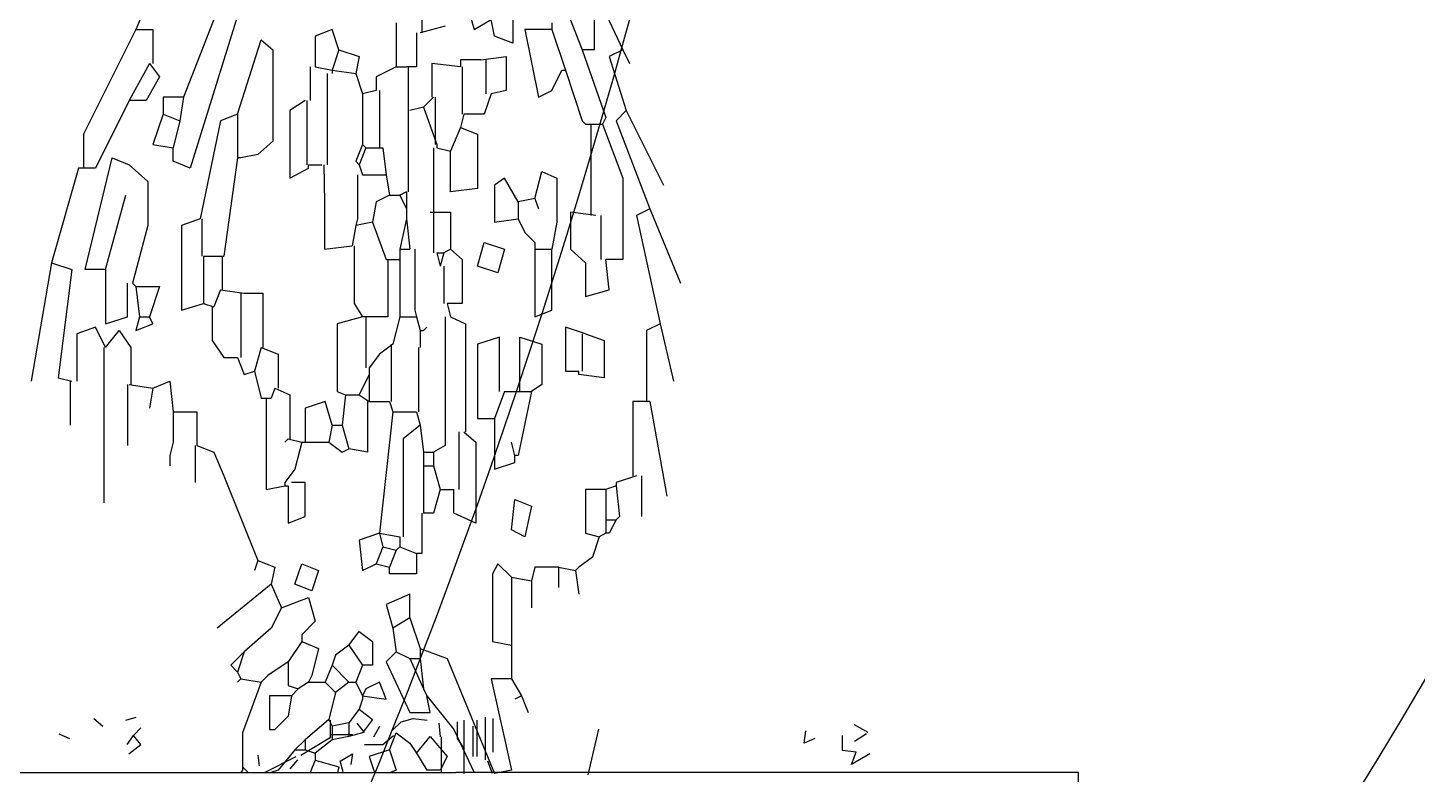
# Model space of a CAD drawing. Header units: inches. Extents: x 242965 to 445791, y 236206 to 423703.
# Drawn here: x 347921.2 to 348033.3, y 354040.1 to 354100.4 of the extents above; entities that cross this region are included whole.
import ezdxf

# ---------------------------------------------------------------- set-up
doc = ezdxf.new("R2010")
doc.units = ezdxf.units.IN
doc.header["$MEASUREMENT"] = 0
doc.layers.add('9', color=251, linetype='Continuous', lineweight=13)
doc.layers.add('NOITHAT', color=8, linetype='Continuous')

# ---------------------------------------------------------------- blocks, each defined once
blk = doc.blocks.new('A$C21B80CA2')
at = {"layer": 'NOITHAT', "linetype": 'Continuous'}
for p, q in [((500.61, 1170.28), (500.61, 1166.19)), ((503.75, 1170.28), (504.84, 1166.46)), ((478.91, 1169.74), (477.54, 1166.46)), ((514.4, 1170.01), (516.85, 1164.82)), ((507.98, 1168.37), (507.98, 1165.37)), ((483.82, 1167.28), (481.37, 1161)), ((485.73, 1167.56), (481.91, 1155.27)), ((498.56, 1167.01), (498.56, 1163.46)), ((504.84, 1166.46), (506.21, 1167.28)), ((506.48, 1165.92), (506.21, 1167.28)), ((511.12, 1167.01), (511.12, 1166.46)), ((512.49, 1167.56), (513.58, 1164.82)), ((514.54, 1167.83), (514.54, 1164.82)), ((477.54, 1166.46), (473.31, 1158)), ((477.54, 1166.46), (478.91, 1166.46)), ((478.91, 1166.46), (478.91, 1163.73)), ((485.73, 1159.64), (487.64, 1165.64)), ((487.64, 1165.64), (488.6, 1164.82)), ((493.38, 1166.46), (492.01, 1165.92)), ((492.01, 1165.92), (492.01, 1163.46)), ((493.92, 1164.82), (493.38, 1166.46)), ((500.2, 1166.19), (500.2, 1163.46)), ((502.52, 1166.74), (500.48, 1166.19)), ((507.98, 1165.37), (506.48, 1165.92)), ((508.94, 1166.46), (510.03, 1161)), ((511.12, 1166.46), (508.94, 1166.46)), ((511.12, 1166.46), (512.21, 1163.19)), ((488.6, 1164.82), (488.6, 1157.45)), ((493.92, 1164.82), (493.38, 1163.19)), ((493.92, 1164.82), (495.56, 1164.28)), ((514.54, 1164.82), (513.58, 1164.82)), ((513.58, 1164.82), (515.49, 1159.36)), ((516.85, 1164.82), (515.76, 1164.28)), ((516.85, 1164.82), (517.4, 1163.73)), ((478.63, 1163.73), (477, 1160.73)), ((478.63, 1163.73), (479.45, 1162.64)), ((491.6, 1163.46), (491.6, 1160.73)), ((492.01, 1163.46), (493.38, 1163.19)), ((495.56, 1164.28), (495.29, 1162.91)), ((498.56, 1163.46), (496.93, 1162.64)), ((498.56, 1163.46), (499.38, 1163.46)), ((500.2, 1163.46), (499.38, 1163.46)), ((499.52, 1163.46), (499.52, 1159.91)), ((501.43, 1163.73), (501.43, 1161)), ((503.75, 1163.46), (501.43, 1163.73)), ((503.75, 1164.01), (503.75, 1163.46)), ((505.39, 1164.01), (503.75, 1164.01)), ((503.89, 1163.46), (503.89, 1159.64)), ((505.39, 1164.01), (507.44, 1164.28)), ((505.8, 1164.01), (505.8, 1161.27)), ((507.44, 1164.28), (507.44, 1161.55)), ((515.76, 1164.28), (517.13, 1159.91)), ((479.45, 1162.64), (478.36, 1160.73)), ((492.97, 1162.91), (492.97, 1155.54)), ((493.38, 1163.19), (493.38, 1162.91)), ((493.38, 1163.19), (495.29, 1162.91)), ((495.29, 1162.91), (495.83, 1161.27)), ((496.93, 1162.64), (496.93, 1161.55)), ((511.12, 1161.55), (511.94, 1163.19)), ((511.94, 1163.19), (512.21, 1163.19)), ((512.21, 1163.19), (513.58, 1159.09)), ((496.93, 1161.55), (495.83, 1161.27)), ((495.83, 1161.27), (495.83, 1157.18)), ((497.2, 1161.55), (497.2, 1156.91)), ((506.21, 1161.27), (505.66, 1159.64)), ((507.44, 1161.55), (506.21, 1161.27)), ((510.03, 1161), (511.12, 1161.55)), ((477, 1160.73), (474.27, 1155.27)), ((478.36, 1160.73), (477, 1160.73)), ((479.73, 1161), (479.73, 1159.64)), ((481.37, 1161), (479.73, 1161)), ((481.37, 1161), (481.09, 1159.09)), ((491.19, 1160.73), (489.96, 1159.91)), ((491.33, 1160.73), (491.33, 1155.54)), ((500.75, 1160.18), (499.66, 1159.91)), ((501.57, 1161), (500.75, 1160.18)), ((500.75, 1160.18), (501.84, 1157.18)), ((501.7, 1161), (501.7, 1157.18)), ((479.73, 1159.64), (478.91, 1157.18)), ((479.73, 1159.64), (481.09, 1159.09)), ((481.09, 1159.09), (480.55, 1156.91)), ((484.37, 1159.09), (482.73, 1151.17)), ((485.73, 1159.64), (484.37, 1159.09)), ((485.73, 1159.64), (485.73, 1156.09)), ((489.96, 1159.91), (489.96, 1154.45)), ((499.52, 1159.91), (499.52, 1153.36)), ((504.02, 1159.64), (503.75, 1158.54)), ((505.66, 1159.64), (504.02, 1159.64)), ((513.58, 1159.09), (513.85, 1158.82)), ((515.49, 1159.36), (515.22, 1158.82)), ((517.13, 1159.91), (516.31, 1159.09)), ((516.31, 1159.09), (519.04, 1151.99)), ((517.13, 1159.91), (520.13, 1153.9)), ((473.31, 1158), (473.31, 1155.27)), ((503.75, 1158.54), (502.93, 1156.64)), ((503.75, 1158.54), (505.11, 1158)), ((505.11, 1158), (505.11, 1153.63)), ((513.85, 1158.82), (515.22, 1158.82)), ((514.26, 1158.82), (514.26, 1151.45)), ((515.22, 1158.82), (516.85, 1154.45)), ((478.91, 1157.18), (480.55, 1156.91)), ((480.55, 1155.82), (480.55, 1156.91)), ((488.6, 1157.45), (487.37, 1156.36)), ((495.83, 1157.18), (495.29, 1155.82)), ((496.11, 1156.91), (495.56, 1155.54)), ((495.83, 1157.18), (496.11, 1156.91)), ((496.11, 1156.91), (497.47, 1156.91)), ((497.47, 1156.91), (497.74, 1154.72)), ((501.57, 1156.91), (501.57, 1151.72)), ((501.84, 1157.18), (501.84, 1156.91)), ((501.84, 1156.91), (502.93, 1156.64)), ((473.45, 1147.08), (475.63, 1156.09)), ((475.63, 1156.09), (477, 1155.54)), ((477, 1155.54), (478.5, 1154.18)), ((481.91, 1155.27), (480.55, 1155.82)), ((485.73, 1156.09), (484.64, 1148.17)), ((486, 1156.09), (485.73, 1156.09)), ((487.37, 1156.36), (486, 1156.09)), ((491.47, 1155.27), (491.47, 1155.54)), ((491.47, 1155.54), (492.56, 1155.54)), ((492.7, 1155.54), (492.76, 1152.54)), ((495.29, 1155.82), (495.56, 1155.54)), ((495.56, 1155.54), (495.83, 1154.72)), ((502.93, 1153.36), (502.93, 1156.64)), ((472.9, 1155.27), (470.72, 1147.62)), ((474.27, 1155.27), (472.9, 1155.27)), ((489.96, 1154.45), (491.47, 1155.27)), ((495.42, 1154.72), (495.42, 1151.17)), ((495.83, 1154.72), (497.74, 1154.72)), ((497.74, 1154.72), (498.02, 1153.09)), ((507.3, 1154.45), (506.48, 1153.9)), ((508.39, 1152.54), (507.3, 1154.45)), ((509.76, 1152.81), (510.3, 1155)), ((510.3, 1155), (511.53, 1154.45)), ((511.53, 1154.45), (511.53, 1150.9)), ((516.85, 1154.45), (516.85, 1147.9)), ((478.5, 1154.18), (478.5, 1150.63)), ((499.38, 1153.36), (498.84, 1153.09)), ((499.38, 1153.36), (499.38, 1151.99)), ((505.11, 1153.63), (502.93, 1153.36)), ((506.48, 1153.9), (506.48, 1150.9)), ((475.08, 1147.08), (476.72, 1153.09)), ((492.76, 1152.54), (492.76, 1148.72)), ((496.93, 1152.54), (496.65, 1150.9)), ((498.02, 1153.09), (496.93, 1152.54)), ((498.02, 1153.09), (498.84, 1153.09)), ((498.84, 1153.09), (499.38, 1151.99)), ((509.76, 1152.81), (508.39, 1152.54)), ((508.39, 1152.54), (508.39, 1151.17)), ((509.76, 1152.81), (510.03, 1151.99)), ((482.73, 1151.17), (481.23, 1150.63)), ((482.87, 1151.17), (482.87, 1148.17)), ((495.42, 1151.17), (495.29, 1150.63)), ((499.38, 1151.17), (498.84, 1148.72)), ((499.38, 1151.99), (499.38, 1151.17)), ((499.38, 1151.17), (499.66, 1148.72)), ((501.29, 1151.72), (502.93, 1151.72)), ((501.57, 1151.72), (501.57, 1148.44)), ((502.93, 1151.72), (502.93, 1148.72)), ((506.48, 1150.9), (508.39, 1151.17)), ((508.39, 1151.17), (508.94, 1150.08)), ((512.62, 1151.72), (512.62, 1148.72)), ((514.67, 1151.45), (512.62, 1151.72)), ((515.08, 1151.45), (515.08, 1147.9)), ((519.04, 1151.99), (517.95, 1151.45)), ((517.95, 1151.45), (519.86, 1142.71)), ((519.04, 1151.99), (521.5, 1145.99)), ((478.5, 1150.63), (477.27, 1145.99)), ((481.23, 1150.63), (481.23, 1143.8)), ((495.29, 1150.63), (495.01, 1148.99)), ((496.65, 1150.9), (495.29, 1150.63)), ((496.65, 1150.9), (497.74, 1147.9)), ((508.94, 1150.08), (509.76, 1149.26)), ((511.53, 1150.9), (511.12, 1148.72)), ((492.76, 1148.72), (495.01, 1148.99)), ((495.15, 1148.99), (495.15, 1144.35)), ((505.11, 1147.35), (505.66, 1149.26)), ((505.66, 1149.26), (507.3, 1148.72)), ((509.76, 1149.26), (509.76, 1148.72)), ((483, 1148.17), (484.64, 1148.17)), ((483, 1148.17), (483, 1144.35)), ((484.5, 1148.17), (484.5, 1145.44)), ((497.74, 1147.9), (498.84, 1147.9)), ((497.88, 1147.9), (497.88, 1143.26)), ((498.84, 1148.72), (499.66, 1148.72)), ((498.84, 1148.72), (498.84, 1147.9)), ((498.84, 1147.9), (498.84, 1143.26)), ((500.07, 1148.72), (500.07, 1143.8)), ((501.84, 1148.44), (502.39, 1148.44)), ((501.84, 1148.44), (502.11, 1147.35)), ((502.39, 1148.44), (502.11, 1147.35)), ((502.93, 1148.72), (502.39, 1148.44)), ((502.93, 1148.72), (503.89, 1147.9)), ((503.89, 1147.9), (503.89, 1144.35)), ((507.3, 1148.72), (506.75, 1146.81)), ((509.76, 1148.72), (511.12, 1148.72)), ((509.76, 1148.72), (509.76, 1143.26)), ((511.12, 1143.8), (511.12, 1148.72)), ((512.62, 1148.72), (513.85, 1147.62)), ((516.85, 1147.9), (515.49, 1147.9)), ((515.76, 1145.44), (515.49, 1147.9)), ((470.72, 1147.62), (469.08, 1138.07)), ((470.72, 1147.62), (472.36, 1147.08)), ((472.36, 1147.08), (471.26, 1138.34)), ((475.08, 1147.08), (473.45, 1147.08)), ((475.08, 1147.08), (475.08, 1142.71)), ((502.39, 1147.35), (502.39, 1144.35)), ((506.75, 1146.81), (505.11, 1147.35)), ((513.85, 1147.62), (513.85, 1144.9)), ((476.86, 1143.26), (476.86, 1145.99)), ((477.27, 1145.99), (477.54, 1145.72)), ((477.54, 1145.72), (477.82, 1143.26)), ((477.54, 1145.72), (479.45, 1145.72)), ((479.45, 1145.72), (478.63, 1143.26)), ((484.37, 1145.44), (483.82, 1144.08)), ((484.37, 1145.44), (486.28, 1145.17)), ((513.85, 1144.9), (515.76, 1145.44)), ((481.23, 1143.8), (483, 1144.35)), ((483, 1144.35), (483.82, 1144.08)), ((486, 1145.17), (486, 1139.98)), ((486.28, 1145.17), (487.78, 1145.17)), ((487.78, 1145.17), (487.78, 1140.8)), ((495.15, 1144.35), (495.83, 1143.26)), ((502.66, 1144.35), (502.93, 1143.26)), ((503.89, 1144.35), (502.66, 1144.35)), ((475.08, 1142.71), (476.86, 1143.26)), ((477.82, 1143.26), (477.54, 1142.17)), ((477.82, 1143.26), (478.63, 1143.26)), ((478.91, 1142.71), (478.63, 1143.26)), ((483.69, 1144.08), (483.69, 1141.35)), ((495.83, 1143.26), (493.79, 1142.71)), ((497.88, 1143.26), (495.83, 1143.26)), ((496.11, 1143.26), (496.11, 1139.16)), ((498.84, 1143.26), (498.29, 1141.07)), ((498.84, 1143.26), (500.2, 1143.26)), ((500.07, 1143.8), (500.2, 1143.26)), ((500.2, 1143.26), (500.48, 1142.17)), ((502.52, 1143.26), (502.52, 1132.88)), ((502.93, 1143.26), (504.16, 1142.71)), ((509.76, 1143.26), (511.12, 1143.8)), ((474.27, 1142.44), (472.77, 1141.89)), ((475.08, 1140.8), (474.27, 1142.44)), ((475.08, 1140.8), (476.18, 1142.17)), ((476.18, 1142.17), (477.13, 1140.8)), ((477.54, 1142.17), (478.91, 1142.71)), ((493.79, 1142.71), (493.79, 1137.25)), ((500.48, 1142.17), (500.75, 1142.17)), ((500.48, 1142.17), (500.48, 1140.8)), ((500.48, 1142.17), (500.48, 1140.8)), ((500.75, 1142.17), (501.02, 1142.44)), ((504.16, 1142.71), (504.16, 1133.98)), ((512.21, 1142.44), (512.21, 1138.89)), ((513.85, 1141.89), (512.21, 1142.44)), ((519.86, 1142.71), (518.77, 1142.17)), ((518.77, 1142.17), (518.77, 1136.43)), ((519.86, 1142.71), (520.95, 1138.07)), ((472.77, 1141.89), (472.77, 1138.07)), ((483.69, 1141.35), (484.64, 1139.98)), ((498.29, 1141.07), (497.2, 1140.25)), ((498.15, 1141.07), (498.15, 1136.43)), ((506.89, 1141.62), (505.11, 1141.07)), ((505.11, 1141.07), (505.11, 1135.07)), ((506.89, 1137.25), (506.89, 1141.62)), ((508.53, 1141.62), (510.3, 1141.07)), ((508.53, 1137.25), (508.53, 1141.62)), ((510.3, 1141.07), (510.3, 1137.8)), ((513.58, 1141.89), (513.58, 1138.89)), ((513.85, 1141.89), (515.35, 1141.35)), ((515.35, 1141.35), (515.35, 1138.34)), ((474.95, 1140.8), (474.95, 1128.24)), ((477.13, 1140.8), (477.13, 1137.8)), ((484.64, 1139.98), (485.73, 1139.98)), ((485.73, 1139.98), (486.28, 1138.62)), ((487.64, 1140.8), (487.1, 1138.89)), ((487.64, 1140.8), (489.01, 1140.25)), ((489.01, 1140.25), (489.01, 1137.52)), ((497.2, 1140.25), (496.38, 1139.16)), ((500.34, 1140.8), (500.34, 1135.61)), ((486.28, 1138.62), (487.1, 1138.89)), ((487.1, 1138.89), (487.64, 1136.71)), ((496.38, 1139.16), (496.38, 1138.62)), ((512.21, 1138.89), (513.31, 1138.89)), ((513.31, 1138.62), (513.31, 1138.89)), ((471.26, 1138.34), (472.36, 1138.07)), ((472.22, 1138.07), (472.22, 1134.52)), ((476.86, 1137.8), (476.86, 1132.88)), ((477, 1137.8), (478.91, 1137.52)), ((478.91, 1137.52), (480.27, 1138.07)), ((480.27, 1138.07), (480.55, 1135.61)), ((496.38, 1138.62), (495.56, 1136.98)), ((496.38, 1138.62), (496.38, 1136.43)), ((510.3, 1137.8), (509.48, 1137.25)), ((515.35, 1138.34), (513.31, 1138.62)), ((478.91, 1137.52), (478.63, 1135.89)), ((487.64, 1136.71), (488.46, 1136.71)), ((488.05, 1136.71), (488.05, 1129.33)), ((488.74, 1137.52), (488.46, 1136.71)), ((488.74, 1137.52), (489.96, 1136.98)), ((489.96, 1136.98), (489.96, 1133.43)), ((493.79, 1137.25), (494.47, 1136.98)), ((494.47, 1136.98), (494.19, 1134.52)), ((494.47, 1136.98), (495.56, 1136.98)), ((495.56, 1136.98), (496.38, 1136.43)), ((507.3, 1137.25), (506.48, 1135.07)), ((507.3, 1137.25), (508.12, 1137.25)), ((508.12, 1137.25), (509.48, 1137.25)), ((509.48, 1137.25), (508.39, 1132.06)), ((480.55, 1135.61), (480.82, 1135.61)), ((480.55, 1135.61), (480.55, 1133.7)), ((480.55, 1135.61), (480.55, 1133.7)), ((480.82, 1135.61), (482.46, 1135.61)), ((482.46, 1135.61), (482.46, 1132.88)), ((492.83, 1136.43), (491.19, 1135.89)), ((491.19, 1135.89), (491.19, 1133.16)), ((493.38, 1134.52), (492.83, 1136.43)), ((496.24, 1136.43), (496.24, 1132.34)), ((496.38, 1136.43), (498.02, 1136.43)), ((498.29, 1135.61), (497.2, 1125.79)), ((498.02, 1136.43), (498.29, 1135.61)), ((498.29, 1135.61), (500.2, 1135.61)), ((500.2, 1135.61), (500.48, 1134.52)), ((517.67, 1136.43), (517.67, 1130.43)), ((519.04, 1136.43), (517.67, 1136.43)), ((519.04, 1136.43), (520.4, 1128.79)), ((493.38, 1134.52), (493.1, 1133.16)), ((493.38, 1134.52), (494.19, 1134.52)), ((494.19, 1134.52), (494.74, 1132.61)), ((500.48, 1134.52), (499.11, 1133.43)), ((500.48, 1134.52), (500.75, 1132.34)), ((505.11, 1135.07), (506.48, 1135.07)), ((506.48, 1135.07), (506.48, 1130.97)), ((480.55, 1133.16), (480.27, 1132.06)), ((480.55, 1133.16), (480.27, 1132.06)), ((480.55, 1133.7), (480.55, 1133.16)), ((489.83, 1133.43), (489.55, 1133.16)), ((489.83, 1133.43), (490.92, 1133.16)), ((490.92, 1133.16), (490.37, 1130.97)), ((490.92, 1133.16), (491.19, 1133.16)), ((491.19, 1133.16), (493.1, 1133.16)), ((493.1, 1133.16), (494.19, 1132.34)), ((499.11, 1133.43), (499.11, 1125.51)), ((503.62, 1133.98), (503.62, 1129.33)), ((504.02, 1133.98), (504.98, 1133.16)), ((504.98, 1133.16), (504.98, 1126.61)), ((508.12, 1132.06), (507.85, 1133.16)), ((480.27, 1132.06), (480.27, 1131.25)), ((482.32, 1132.88), (482.32, 1129.88)), ((482.46, 1132.88), (483.82, 1132.34)), ((483.82, 1132.34), (484.64, 1130.43)), ((494.19, 1132.34), (494.74, 1132.61)), ((496.24, 1132.34), (494.74, 1132.61)), ((500.75, 1132.34), (501.57, 1132.34)), ((500.75, 1132.34), (500.75, 1131.25)), ((502.52, 1132.88), (501.57, 1132.34)), ((501.57, 1132.34), (501.57, 1131.25)), ((508.12, 1131.52), (508.12, 1132.06)), ((508.39, 1132.06), (508.12, 1132.06)), ((490.37, 1130.97), (489.55, 1129.88)), ((500.75, 1131.25), (501.57, 1131.25)), ((500.75, 1131.25), (500.75, 1127.42)), ((501.57, 1131.25), (502.11, 1129.33)), ((506.48, 1130.97), (508.12, 1131.52)), ((484.64, 1130.43), (487.37, 1123.6)), ((489.55, 1129.88), (489.55, 1129.61)), ((491.19, 1129.88), (490.1, 1129.88)), ((491.19, 1127.15), (491.19, 1129.88)), ((517.95, 1130.43), (516.31, 1129.88)), ((516.31, 1129.88), (516.31, 1129.61)), ((518.36, 1130.43), (518.36, 1127.15)), ((488.05, 1129.33), (489.55, 1129.61)), ((489.55, 1129.61), (489.83, 1129.61)), ((489.83, 1129.61), (489.83, 1126.61)), ((502.11, 1129.33), (501.57, 1127.42)), ((502.11, 1129.33), (503.21, 1129.33)), ((503.21, 1127.42), (503.21, 1129.33)), ((513.85, 1129.33), (513.85, 1125.79)), ((515.49, 1129.33), (513.85, 1129.33)), ((516.31, 1129.61), (515.49, 1129.33)), ((515.49, 1129.33), (515.49, 1126.88)), ((516.31, 1129.61), (516.58, 1127.15)), ((507.85, 1126.06), (508.12, 1128.51)), ((508.12, 1128.51), (509.48, 1127.97)), ((509.48, 1127.97), (508.94, 1125.51)), ((489.83, 1126.61), (491.19, 1127.15)), ((500.61, 1127.42), (500.61, 1124.15)), ((501.57, 1127.42), (500.75, 1127.42)), ((504.98, 1126.61), (503.21, 1127.42)), ((515.49, 1126.88), (516.31, 1126.88)), ((515.49, 1126.88), (515.49, 1125.79)), ((516.31, 1126.88), (515.76, 1125.79)), ((516.58, 1127.15), (516.31, 1126.88)), ((497.2, 1125.79), (495.56, 1125.24)), ((495.56, 1125.24), (495.83, 1122.78)), ((497.2, 1125.79), (498.84, 1125.51)), ((497.2, 1125.79), (497.47, 1124.69)), ((498.84, 1125.51), (498.84, 1124.69)), ((508.94, 1125.51), (507.85, 1126.06)), ((513.85, 1125.79), (514.94, 1125.51)), ((514.94, 1125.51), (514.4, 1123.87)), ((515.49, 1125.79), (514.94, 1125.51)), ((515.76, 1125.79), (515.49, 1125.79)), ((497.47, 1124.69), (496.93, 1123.33)), ((497.47, 1124.69), (498.56, 1124.42)), ((498.56, 1124.42), (498.02, 1123.06)), ((498.84, 1124.69), (498.56, 1124.42)), ((498.84, 1124.69), (500.2, 1124.15)), ((500.61, 1124.15), (500.2, 1124.15)), ((500.2, 1124.15), (500.2, 1122.51)), ((487.37, 1123.6), (487.1, 1122.78)), ((487.37, 1123.6), (488.74, 1123.06)), ((488.74, 1123.06), (488.46, 1121.69)), ((490.37, 1121.69), (490.92, 1123.33)), ((490.92, 1123.33), (492.29, 1122.78)), ((495.83, 1122.78), (496.93, 1123.33)), ((496.93, 1123.33), (498.02, 1123.06)), ((498.02, 1122.51), (498.02, 1123.06)), ((506.75, 1123.33), (506.34, 1122.51)), ((507.85, 1122.24), (506.75, 1123.33)), ((509.76, 1123.06), (509.48, 1121.96)), ((511.67, 1123.06), (509.76, 1123.06)), ((511.67, 1123.06), (513.03, 1122.78)), ((511.67, 1123.06), (511.67, 1121.42)), ((513.31, 1123.06), (513.03, 1122.78)), ((514.4, 1123.87), (513.31, 1123.06)), ((492.29, 1122.78), (491.74, 1121.14)), ((500.2, 1122.51), (498.02, 1122.51)), ((506.34, 1122.51), (506.34, 1117.05)), ((507.85, 1122.24), (507.85, 1116.77)), ((507.85, 1122.24), (509.48, 1121.96)), ((509.48, 1121.96), (509.48, 1119.78)), ((513.03, 1122.78), (513.31, 1120.87)), ((488.46, 1121.69), (484.09, 1118.14)), ((488.46, 1121.69), (489.28, 1119.78)), ((491.74, 1121.14), (490.37, 1121.69)), ((499.66, 1120.87), (497.74, 1120.05)), ((499.66, 1118.96), (499.66, 1120.87)), ((489.28, 1119.78), (488.46, 1118.14)), ((489.28, 1119.78), (491.47, 1120.6)), ((491.47, 1120.6), (492.01, 1118.69)), ((497.74, 1120.05), (498.29, 1118.14)), ((492.01, 1118.69), (490.92, 1117.59)), ((499.66, 1118.96), (498.29, 1118.14)), ((499.66, 1118.96), (500.48, 1116.5)), ((488.46, 1118.14), (486.28, 1116.23)), ((490.92, 1117.59), (490.92, 1117.05)), ((494.74, 1116.77), (495.56, 1117.87)), ((495.56, 1117.87), (496.65, 1117.05)), ((498.29, 1118.14), (498.56, 1116.23)), ((490.92, 1117.05), (489.83, 1115.41)), ((490.92, 1117.05), (492.29, 1116.5)), ((492.29, 1116.5), (491.74, 1114.32)), ((494.74, 1116.77), (493.65, 1115.96)), ((494.74, 1116.77), (495.83, 1115.14)), ((496.65, 1117.05), (496.65, 1115.14)), ((500.48, 1116.5), (502.66, 1115.69)), ((500.48, 1116.5), (500.48, 1115.69)), ((506.34, 1117.05), (507.85, 1116.77)), ((507.85, 1116.77), (507.85, 1114.05)), ((486.28, 1116.23), (485.19, 1115.14)), ((486.28, 1116.23), (485.73, 1114.59)), ((489.83, 1115.41), (488.19, 1114.32)), ((489.83, 1115.41), (489.83, 1113.5)), ((493.65, 1115.96), (493.38, 1115.14)), ((498.56, 1116.23), (497.74, 1115.41)), ((497.74, 1115.41), (499.66, 1111.32)), ((498.56, 1116.23), (499.66, 1115.69)), ((499.66, 1115.69), (500.48, 1115.69)), ((499.66, 1115.69), (500.75, 1113.23)), ((500.48, 1115.69), (500.75, 1113.23)), ((502.66, 1115.69), (506.48, 1106.4)), ((485.19, 1115.14), (485.73, 1114.59)), ((485.73, 1114.59), (486, 1114.05)), ((486, 1114.05), (485.73, 1113.77)), ((486, 1114.05), (487.64, 1113.77)), ((488.19, 1114.32), (487.64, 1113.77)), ((491.74, 1114.32), (491.47, 1113.77)), ((493.38, 1115.14), (492.83, 1113.77)), ((493.38, 1115.14), (494.74, 1113.77)), ((495.83, 1115.14), (495.29, 1113.77)), ((496.65, 1115.14), (495.83, 1115.14)), ((506.21, 1114.05), (507.85, 1106.67)), ((507.85, 1114.05), (506.21, 1114.05)), ((507.85, 1114.05), (508.66, 1112.68)), ((487.64, 1113.77), (486.14, 1109.68)), ((489.83, 1113.5), (490.65, 1113.23)), ((490.65, 1113.23), (490.1, 1112.68)), ((491.47, 1113.77), (490.65, 1113.23)), ((491.47, 1113.77), (492.83, 1113.77)), ((492.83, 1113.77), (493.65, 1112.95)), ((493.65, 1112.95), (493.1, 1110.77)), ((494.74, 1113.77), (493.65, 1112.95)), ((494.74, 1113.77), (495.29, 1113.77)), ((495.29, 1113.77), (495.83, 1112.68)), ((496.11, 1113.23), (495.83, 1112.68)), ((497.2, 1113.77), (496.11, 1113.23)), ((497.74, 1112.41), (497.2, 1113.77)), ((500.75, 1113.23), (501.02, 1112.68)), ((488.33, 1112.68), (488.33, 1109.95)), ((490.1, 1112.68), (488.33, 1112.68)), ((490.1, 1112.68), (489.83, 1111.04)), ((495.83, 1112.41), (495.56, 1111.59)), ((495.83, 1112.68), (495.83, 1112.41)), ((495.83, 1112.68), (497.74, 1112.41)), ((501.29, 1111.32), (501.02, 1112.68)), ((501.02, 1112.68), (503.21, 1109.95)), ((508.66, 1112.68), (508.12, 1112.41)), ((508.66, 1112.68), (509.21, 1111.32)), ((474.13, 1110.83), (474.87, 1110.22)), ((476.71, 1110.71), (477.57, 1110.95)), ((489.83, 1111.04), (488.74, 1109.95)), ((493.1, 1110.77), (491.19, 1109.13)), ((493.1, 1110.77), (493.38, 1110.22)), ((493.24, 1109.36), (493.24, 1110.71)), ((495.56, 1111.59), (494.74, 1110.5)), ((495.56, 1111.59), (496.65, 1110.77)), ((496.65, 1110.77), (495.83, 1109.68)), ((498.95, 1110.58), (499.93, 1110.83)), ((499.66, 1111.32), (501.29, 1111.32)), ((499.93, 1110.83), (501.04, 1110.71)), ((504.05, 1108.5), (504.05, 1110.71)), ((505.09, 1107.76), (505.09, 1110.71)), ((505.77, 1107.51), (505.77, 1110.95)), ((506.38, 1108.13), (506.38, 1110.83)), ((471.31, 1109.6), (472.17, 1109.23)), ((477.33, 1109.48), (477.94, 1110.09)), ((486.14, 1109.68), (486.14, 1106.67)), ((488.33, 1109.95), (488.74, 1109.95)), ((493.3, 1109.54), (495.02, 1109.54)), ((494.74, 1110.5), (493.38, 1110.22)), ((493.38, 1110.22), (493.38, 1109.13)), ((494.74, 1110.5), (494.74, 1109.4)), ((495.83, 1109.68), (494.74, 1109.4)), ((496, 1109.72), (495.39, 1110.46)), ((496.74, 1109.36), (497.23, 1110.22)), ((498.02, 1108.31), (498.56, 1109.68)), ((498.21, 1109.85), (498.95, 1110.58)), ((498.56, 1109.68), (499.66, 1108.86)), ((502.14, 1109.36), (502.02, 1110.46)), ((503.21, 1109.95), (504.84, 1106.48)), ((503.49, 1109.23), (503.49, 1110.58)), ((504.78, 1107.76), (504.78, 1110.22)), ((514.06, 1106.28), (514.92, 1109.97)), ((531.5, 1108.86), (531.63, 1109.85)), ((536.66, 1109.72), (535.56, 1110.34)), ((536.54, 1109.6), (535.56, 1108.99)), ((476.84, 1108.74), (477.33, 1109.48)), ((476.96, 1108), (477.94, 1108.74)), ((477.94, 1108.74), (477.33, 1109.48)), ((491.19, 1109.13), (490.37, 1108.31)), ((490.84, 1107.88), (493.3, 1109.36)), ((491.19, 1109.13), (491.19, 1108.31)), ((493.38, 1109.13), (492.01, 1108.04)), ((494.74, 1109.4), (493.38, 1109.13)), ((496, 1108.74), (497.48, 1108.74)), ((497.48, 1108.74), (498.34, 1109.48)), ((499.66, 1108.86), (500.2, 1108.04)), ((500.2, 1108.04), (501.29, 1109.4)), ((501.29, 1109.4), (502.66, 1107.77)), ((502.2, 1106.48), (502.2, 1109.36)), ((503.99, 1108.5), (503.49, 1109.23)), ((504.05, 1106.41), (504.05, 1108.5)), ((532.36, 1109.23), (531.5, 1108.86)), ((534.58, 1108.25), (534.58, 1109.48)), ((487.52, 1107.02), (487.4, 1107.88)), ((487.92, 1106.48), (490.47, 1107.76)), ((490.37, 1108.31), (489.01, 1106.67)), ((489.98, 1106.78), (490.6, 1107.51)), ((490.37, 1108.31), (491.19, 1108.31)), ((491.19, 1108.31), (492.01, 1108.04)), ((492.01, 1107.49), (491.61, 1106.48)), ((492.01, 1108.04), (492.01, 1107.49)), ((492.01, 1107.49), (493.92, 1106.95)), ((494.04, 1107.39), (495.02, 1108)), ((494.28, 1106.53), (494.04, 1107.39)), ((495.02, 1108), (494.9, 1107.14)), ((498.02, 1108.31), (496.38, 1107.77)), ((496.38, 1107.77), (496.81, 1106.48)), ((498.02, 1108.31), (498.56, 1106.67)), ((500.2, 1108.04), (501.02, 1106.67)), ((502.66, 1107.77), (502.11, 1106.67)), ((506.32, 1106.41), (505.95, 1107.39)), ((535.68, 1108.13), (534.58, 1108.25)), ((535.31, 1107.14), (535.68, 1108.13)), ((536.79, 1108), (535.31, 1107.14)), ((486.14, 1106.67), (486.02, 1106.48)), ((486.59, 1106.48), (486.17, 1106.9)), ((489.01, 1106.67), (488.43, 1106.48)), ((493.92, 1106.95), (493.81, 1106.48)), ((498.56, 1106.67), (498.08, 1106.48)), ((502.11, 1106.67), (501.02, 1106.67)), ((507.85, 1106.67), (506.48, 1106.4))]:
    blk.add_line(p, q, dxfattribs=at)
at = {"layer": 'NOITHAT'}
for p, q in [((453.11, 1106.48), (503.38, 1106.48)), ((553.65, 1106.48), (503.38, 1106.48)), ((553.65, 1105.49), (553.65, 1106.48))]:
    blk.add_line(p, q, dxfattribs=at)
for ratio, end_param in [(0.512382, 8.508498), (0.768573, 8.827198)]:
    blk.add_ellipse((336.29, 1357), major_axis=(0, 401.18), ratio=ratio, start_param=3.739173, end_param=end_param, dxfattribs=at)

msp = doc.modelspace()

# ---------------------------------------------------------------- block references
at = {"layer": '9'}
msp.add_blockref('A$C21B80CA2', (347452.35, 352933.792), dxfattribs=at)

doc.saveas('drawing.dxf')
